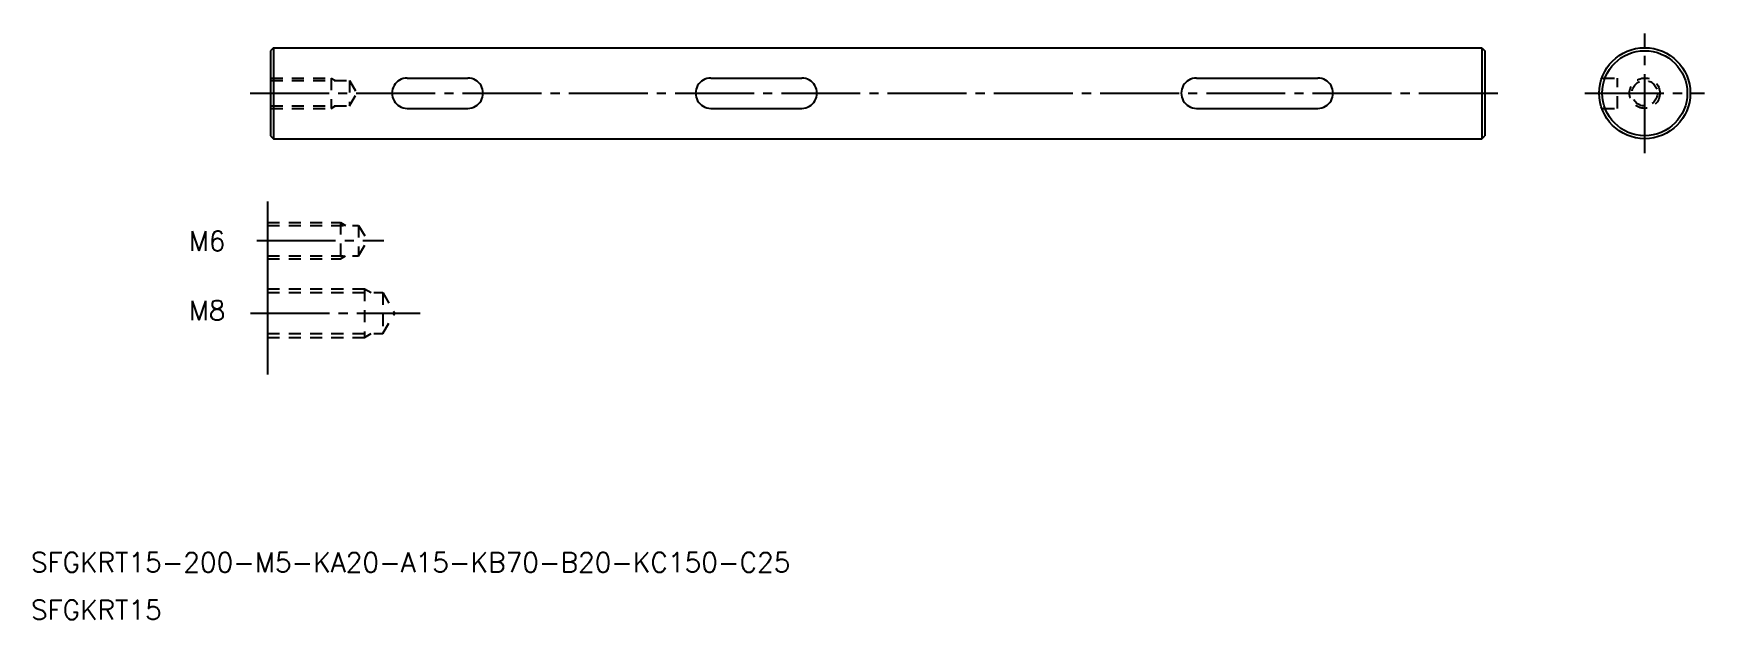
# Model space of a CAD drawing. Extents: x 42 to 318, y 17 to 114.
import ezdxf

# ---------------------------------------------------------------- set-up
doc = ezdxf.new("R2010")
doc.units = 0
doc.linetypes.add('CENTER', pattern=[17.5, 13, -1.5, 1.5, -1.5])
doc.linetypes.add('DASHED', pattern=[3.5, 2, -1.5])
doc.layers.get('0').update_dxf_attribs({"linetype": 'CONTINUOUS'})
doc.layers.add('CENTER', color=1, linetype='CENTER')
doc.styles.get("Standard").update_dxf_attribs({"font": 'txt.shx', "bigfont": '@extfont2.shx'})

msp = doc.modelspace()

# ---------------------------------------------------------------- linework, layer by layer
at = {"color": 7, "linetype": 'CONTINUOUS'}
for p, q in [((81.97, 111.71), (81.47, 111.21)), ((81.47, 111.21), (81.47, 97.21)), ((81.97, 111.71), (280.97, 111.71)), ((81.97, 111.71), (81.97, 96.71)), ((280.97, 111.71), (280.97, 96.71)), ((280.97, 111.71), (281.47, 111.21)), ((281.47, 111.21), (281.47, 97.21)), ((103.97, 106.71), (113.97, 106.71)), ((153.97, 106.71), (168.97, 106.71)), ((233.97, 106.71), (253.97, 106.71)), ((103.97, 101.71), (113.97, 101.71)), ((153.97, 101.71), (168.97, 101.71)), ((233.97, 101.71), (253.97, 101.71)), ((81.47, 97.21), (81.97, 96.71)), ((81.97, 96.71), (280.97, 96.71)), ((280.97, 96.71), (281.47, 97.21)), ((80.97, 86.35), (80.97, 57.83))]:
    msp.add_line(p, q, dxfattribs=at)
for p, q in [((281.47, 107.71), (281.47, 107.71)), ((281.47, 104.21), (281.47, 104.21))]:
    msp.add_line(p, q)
at = {"color": 3, "linetype": 'DASHED'}
for p, q in [((81.47, 106.71), (91.47, 106.71)), ((81.47, 106.31), (94.47, 106.31)), ((91.47, 106.71), (91.47, 101.71)), ((91.47, 106.71), (92.08, 106.36)), ((94.47, 106.31), (94.47, 102.11)), ((94.47, 106.31), (95.69, 104.21)), ((300.8, 106.71), (303.3, 106.71)), ((303.3, 101.71), (303.3, 106.71)), ((81.47, 102.11), (94.47, 102.11)), ((91.47, 101.71), (92.08, 102.06)), ((94.47, 102.11), (95.69, 104.21)), ((81.47, 101.71), (91.47, 101.71)), ((300.8, 101.71), (303.3, 101.71)), ((80.97, 82.92), (92.97, 82.92)), ((92.97, 82.92), (92.97, 76.92)), ((92.97, 82.92), (93.84, 82.42)), ((80.97, 82.42), (95.97, 82.42)), ((95.97, 82.42), (97.42, 79.92)), ((95.97, 82.42), (95.97, 77.42)), ((95.97, 77.42), (97.42, 79.92)), ((80.97, 77.42), (95.97, 77.42)), ((92.97, 76.92), (93.84, 77.42)), ((80.97, 76.92), (92.97, 76.92)), ((80.97, 71.96), (96.97, 71.96)), ((96.97, 71.96), (96.97, 63.96)), ((96.97, 71.96), (98.06, 71.34)), ((80.97, 71.34), (99.97, 71.34)), ((99.97, 71.34), (101.92, 67.96)), ((99.97, 71.34), (99.97, 64.59)), ((99.97, 64.59), (101.92, 67.96)), ((80.97, 64.59), (99.97, 64.59)), ((80.97, 63.96), (96.97, 63.96)), ((96.97, 63.96), (98.06, 64.59))]:
    msp.add_line(p, q, dxfattribs=at)
at = {"color": 7, "linetype": 'CONTINUOUS'}
for radius in [7.5, 7]:
    msp.add_circle((307.8, 104.21), radius, dxfattribs=at)
at = {"color": 3, "linetype": 'DASHED'}
for radius in [2.5, 2.1]:
    msp.add_circle((307.8, 104.21), radius, dxfattribs=at)
at = {"color": 7, "linetype": 'CONTINUOUS'}
for centre, start, end in [((103.97, 104.21), 89.9874, 270), ((113.97, 104.21), 270, 90.0126), ((153.97, 104.21), 89.9874, 270), ((168.97, 104.21), 270, 90.0126), ((233.97, 104.21), 89.9874, 270), ((253.97, 104.21), 270, 90.0126)]:
    msp.add_arc(centre, 2.5, start, end, dxfattribs=at)
at = {"layer": 'CENTER', "color": 1, "linetype": 'CENTER'}
for p, q in [((307.8, 94.35), (307.8, 114.06)), ((78.1, 104.21), (284.85, 104.21)), ((297.94, 104.21), (317.65, 104.21)), ((79.19, 79.92), (100.12, 79.92)), ((78.18, 67.96), (106.09, 67.96))]:
    msp.add_line(p, q, dxfattribs=at)

# ---------------------------------------------------------------- texts
for s, p in [('M6', (68, 78.26)), ('SFGKRT15-200-M5-KA20-A15-KB70-B20-KC150-C25', (42.01, 25.3)), ('SFGKRT15', (42.01, 17.47))]:
    msp.add_text(s, height=3.2).set_placement(p)
at = {"color": 7, "linetype": 'CONTINUOUS'}
msp.add_text('M8', height=3.2, dxfattribs=at).set_placement((68, 66.81))

doc.saveas('drawing.dxf')
